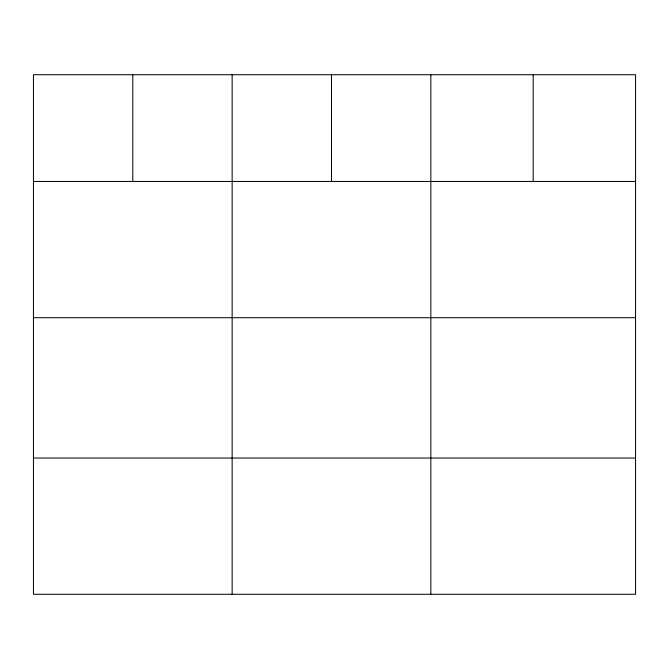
<?xml version="1.0" encoding="UTF-8"?>
<svg xmlns="http://www.w3.org/2000/svg" width="669" height="669" viewBox="0 0 669 669"><rect width="100%" height="100%" fill="white"/><g stroke="black" fill="none" stroke-linecap="round" stroke-linejoin="round"><path stroke-width="1" d="M635.55 317.7L635.55 74.719L33.45 74.719L33.45 594.281L635.55 594.281L635.55 317.7L33.45 317.7M33.45 181.466L635.55 181.466M33.45 458.048L635.55 458.048M533.193 74.719L533.193 181.466M430.836 74.719L430.836 594.281M331.49 74.719L331.49 181.466M232.143 74.719L232.143 594.281M132.797 74.719L132.797 181.466"/></g></svg>
